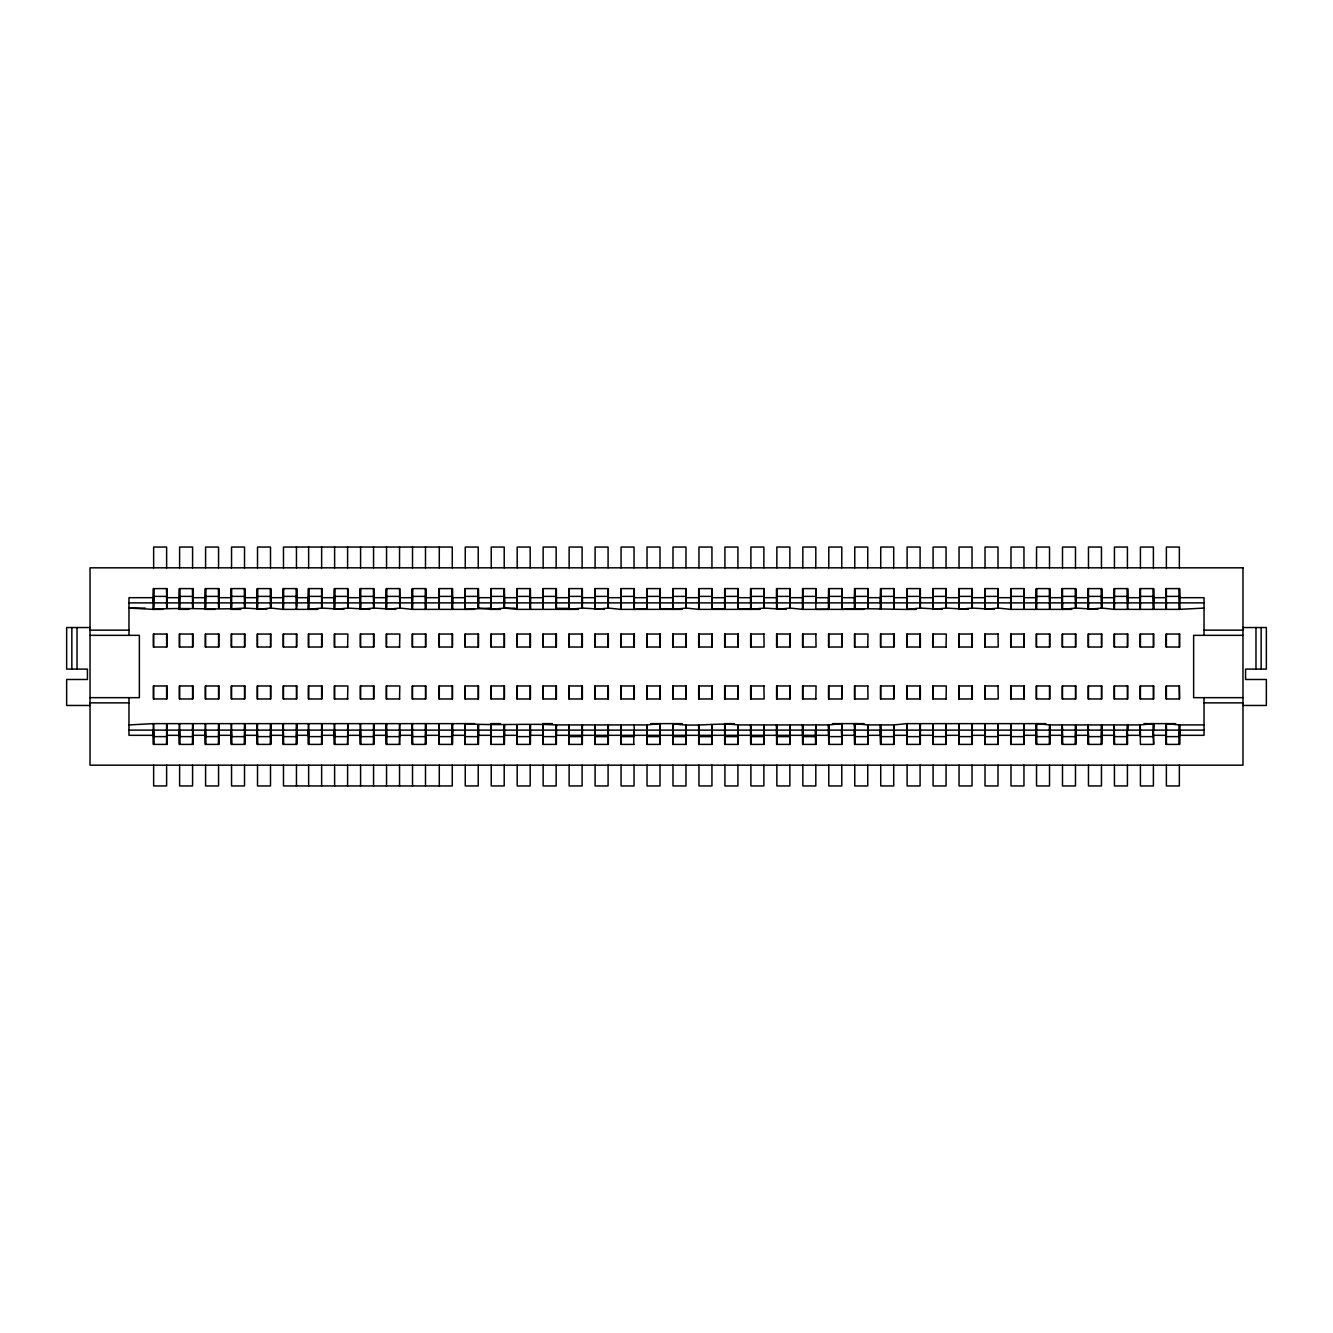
<?xml version="1.0" encoding="UTF-8"?>
<svg xmlns="http://www.w3.org/2000/svg" width="1333" height="1333" viewBox="0 0 1333 1333"><rect width="100%" height="100%" fill="white"/><g stroke="black" fill="none" stroke-linecap="round" stroke-linejoin="round"><path stroke-width="1.5" d="M815.813 730.117L816.079 724.919L815.813 744.397L802.566 744.397L802.566 724.919L802.833 744.397L802.566 730.117L802.799 736.616L815.813 736.616L815.546 730.117L815.546 744.397M1127.418 725.252L1127.418 744.397L1114.188 744.397L1114.188 724.919L1114.438 744.397L1114.188 730.117L1114.405 736.616L1127.418 736.616L1127.168 730.117L1127.168 744.397M439.024 602.883L439.29 588.603L439.29 609.364M620.795 602.883L621.061 588.603L621.061 609.364M802.566 602.883L802.833 588.603L802.833 609.364M145.247 608.081L128.968 608.081L153.378 609.364L153.645 602.883M166.625 730.117L166.892 723.636L166.892 744.397L153.378 744.397L153.378 723.636L474.531 723.636M188.886 609.364L179.355 609.364L179.605 602.883M192.585 730.117L192.852 723.636L192.852 744.397L179.355 744.397L179.355 723.636M214.846 609.364L205.315 609.364L205.582 602.883M218.562 730.117L218.812 723.636L218.812 744.397L205.315 744.397L205.315 723.636M231.292 602.883L231.292 588.603L244.789 588.603L244.789 608.081L266.783 609.364M240.823 609.364L231.292 609.364L231.542 602.883M244.522 730.117L244.789 723.636L244.789 744.397L231.292 744.397L231.292 723.636M317.921 609.364L283.213 609.364L270.749 608.081L257.252 609.364L257.519 602.883M270.499 730.117L270.749 723.636L270.749 744.397L257.252 744.397L257.252 723.636L257.519 744.397L257.252 730.117L257.519 736.616L270.499 736.616L270.749 730.117L270.499 744.397L270.499 723.636M283.479 602.883L283.213 609.364L283.213 588.603L296.726 588.603L296.459 609.364L296.459 588.603L296.726 602.883L296.459 596.384L283.479 596.384L283.213 602.883L283.479 588.603L283.479 609.364M296.459 730.117L296.726 723.636L296.726 744.397L283.213 744.397L283.213 723.636L283.479 744.397L283.213 730.117L283.479 736.616L296.459 736.616L296.726 730.117L296.459 744.397L296.459 723.636M343.881 609.364L321.886 608.081L308.39 609.364L308.639 602.883M321.636 730.117L321.886 723.636L321.886 744.397L308.39 744.397L308.39 723.636M369.858 609.364L347.863 608.081L334.35 609.364L334.616 602.883M347.596 730.117L347.863 723.636L347.596 744.397L347.863 730.117L347.596 736.616L334.616 736.616L334.35 730.117L334.616 744.397L334.616 723.636M360.327 602.883L360.327 588.603L373.823 588.603L373.823 608.081L395.818 609.364M373.557 602.883L373.823 608.081L360.327 609.364L360.577 602.883M373.557 730.117L373.823 723.636L373.823 744.397L360.327 744.397L360.327 723.636M474.531 609.364L412.264 609.364L399.8 608.081L386.287 609.364L386.553 602.883M399.533 730.117L399.8 723.636M412.514 602.883L412.264 609.364L412.264 588.603L425.76 588.603L425.494 609.364L425.494 588.603L425.76 602.883L425.494 596.384L412.514 596.384L412.264 602.883L412.514 588.603L412.514 609.364M425.494 730.117L425.76 723.636L425.76 744.397L412.264 744.397L412.264 723.636L412.514 744.397L412.264 730.117L412.514 736.616L425.494 736.616L425.76 730.117L425.494 744.397L425.494 723.636M452.27 730.117L452.52 723.636L452.52 744.397L439.024 744.397L439.024 723.636L439.29 744.397L439.024 730.117L439.29 736.616L452.27 736.616L452.52 730.117L452.27 744.397L452.27 723.636M491.011 608.115L464.984 609.364L465.25 602.883M500.492 609.364L490.961 609.364L491.227 602.883M517.187 602.883L516.921 609.364L578.389 609.364M543.148 602.883L542.898 609.364L542.898 588.603L556.394 588.603L556.394 609.364L556.144 602.883M568.858 602.883L568.858 588.603L582.371 588.603L582.371 608.081L604.366 609.364M582.104 602.883L582.371 608.081L568.858 609.364L569.124 602.883M594.835 602.883L594.835 588.603L608.331 588.603L608.331 608.081L620.795 609.364L682.263 609.364M608.081 602.883L608.331 608.081L594.835 609.364L595.085 602.883M647.022 602.883L646.772 609.364L646.772 588.603L660.268 588.603L660.268 609.364L660.002 602.883M660.002 730.117L660.268 723.636L646.772 724.919L556.394 724.919C526.002 723.336 495.343 725.769 464.984 723.636L464.984 744.397L478.497 744.397L478.497 724.919L478.23 730.117M760.177 609.364L698.692 609.364L686.228 608.081L672.732 609.364L672.998 602.883M698.959 602.883L698.692 609.364L698.692 588.603L712.205 588.603L712.205 609.364L711.939 596.384L698.959 596.384L698.692 602.883L698.959 588.603L698.959 609.364M724.919 602.883L724.669 609.364L724.669 588.603L738.165 588.603L738.165 609.364L737.915 602.883M750.629 602.883L750.629 588.603L764.142 588.603L764.142 608.081L786.137 609.364M763.876 602.883L764.142 608.081L750.629 609.364L750.896 602.883M776.606 602.883L776.606 588.603L790.102 588.603L790.102 608.081L802.566 609.364L864.034 609.364M789.852 602.883L790.102 608.081L776.606 609.364L776.856 602.883M828.793 602.883L828.543 609.364L828.543 588.603L842.039 588.603L842.039 609.364C866.867 607.848 891.46 609.731 916.388 609.364M841.773 730.117L842.039 723.636L828.543 724.919L738.165 724.919C716.471 722.319 694.493 727.401 672.732 723.636L672.732 744.397L686.228 744.397L686.228 724.919L685.978 730.117M854.77 602.883L854.503 609.364L854.503 588.603L868.016 588.603L868.016 608.081L867.75 602.883M880.73 602.883L880.48 609.364L880.48 588.603L893.976 588.603L893.976 609.364L893.71 596.384L880.73 596.384L880.48 602.883L880.73 588.603L880.73 609.364M942.348 609.364L920.353 608.081L906.857 609.364L907.106 602.883M920.087 730.117L920.353 723.636L920.353 744.397L906.857 744.397L906.857 723.636L1045.805 723.636M968.325 609.364L946.313 608.081L932.817 609.364L933.083 602.883M946.063 730.117L946.313 723.636M958.777 602.883L958.777 588.603L972.29 588.603L972.29 608.081L994.285 609.364M972.024 602.883L972.29 608.081L958.777 609.364L959.044 602.883M972.024 730.117L972.29 723.636L972.29 744.397L958.777 744.397L958.777 723.636M1071.782 609.364L1010.714 609.364L998.25 608.081L984.754 609.364L985.02 602.883M998 730.117L998.25 723.636M1010.981 602.883L1010.714 609.364L1010.714 588.603L1024.227 588.603L1023.961 609.364L1023.961 588.603L1024.227 602.883L1023.961 596.384L1010.981 596.384L1010.714 602.883L1010.981 588.603L1010.981 609.364M1023.961 730.117L1024.227 723.636L1024.227 744.397L1010.714 744.397L1010.714 723.636L1010.981 744.397L1010.714 730.117L1010.981 736.616L1023.961 736.616L1024.227 730.117L1023.961 744.397L1023.961 723.636M1036.541 602.883L1036.274 609.364L1036.274 588.603L1049.787 588.603L1049.787 609.364L1049.521 602.883M1062.251 602.883L1062.251 588.603L1075.748 588.603L1075.748 608.081L1097.742 609.364M1075.481 602.883L1075.748 608.081L1062.251 609.364L1062.501 602.883M1088.211 602.883L1088.211 588.603L1101.708 588.603L1101.708 608.081L1114.188 609.364L1179.622 609.364L1204.032 608.081M1101.458 602.883L1101.708 608.081L1088.211 609.364L1088.478 602.883M1114.438 602.883L1114.188 609.364L1114.188 588.603L1127.685 588.603L1127.685 609.364M1140.415 602.883L1140.148 609.364L1140.148 588.603L1153.645 588.603L1153.645 609.364L1153.395 602.883M1153.395 730.117L1153.645 723.636L1140.148 724.919L1049.787 724.919L1036.274 723.636L1036.274 744.397L1049.787 744.397L1049.787 724.919L1049.521 730.117M1166.108 602.883L1166.108 588.603L1179.622 588.603L1179.622 609.364L1179.355 602.883M1166.375 602.883L1166.108 609.364L1166.108 588.603M478.23 725.252L478.23 744.397L478.497 730.117L478.23 736.616L465.25 736.616L464.984 730.117L465.25 744.397L465.25 723.636M504.207 730.117L504.457 724.919L504.457 744.397L490.961 744.397L490.961 723.636L500.492 723.636M530.167 730.117L530.434 724.919L530.434 744.397L516.921 744.397L516.921 724.919L517.187 744.397L516.921 730.117L517.187 736.616L530.167 736.616L530.434 730.117L530.167 744.397L530.167 725.252M556.144 725.252L556.144 744.397L556.394 730.117L556.144 736.616L543.148 736.616L542.898 730.117L543.148 744.397L543.148 723.636M556.144 730.117L556.394 724.919L556.394 744.397L542.898 744.397L542.898 723.636L552.429 723.636M582.104 730.117L582.371 724.919L582.371 744.397L568.858 744.397L568.858 724.919L569.124 744.397L568.858 730.117L569.124 736.616L582.104 736.616L582.371 730.117L582.104 744.397L582.104 725.252M608.081 730.117L608.331 724.919L608.331 744.397L594.835 744.397L594.835 724.919L595.085 744.397L594.835 730.117L595.085 736.616L608.081 736.616L608.331 730.117L608.081 744.397L608.081 725.252M711.939 730.117L712.205 724.919L712.205 744.397L698.692 744.397L698.692 724.919L698.959 744.397L698.692 730.117L698.959 736.616L711.939 736.616L712.205 730.117L711.939 744.397L711.939 725.252M737.915 725.252L737.915 744.397L738.165 730.117L737.915 736.616L724.919 736.616L724.669 730.117L724.919 744.397L724.919 723.636M737.915 730.117L738.165 724.919L738.165 744.397L724.669 744.397L724.669 723.636L734.2 723.636M763.876 730.117L764.142 724.919L763.876 744.397L764.142 730.117L763.876 736.616L750.896 736.616L750.629 730.117L750.896 744.397L750.629 724.919L750.629 744.397L764.142 744.397M789.852 730.117L790.102 724.919L790.102 744.397L776.606 744.397L776.606 724.919L776.856 744.397L776.606 730.117L776.856 736.616L789.852 736.616L790.102 730.117L789.852 744.397L789.852 725.252M867.75 730.117L868.016 724.919L893.976 724.919L906.857 723.636M893.71 730.117L893.976 724.919L893.976 744.397L880.48 744.397L880.48 724.919L880.73 744.397L880.48 730.117L880.73 736.616L893.71 736.616L893.976 730.117L893.71 744.397L893.71 725.252M1049.521 725.252L1049.521 744.397L1049.787 730.117L1049.521 736.616L1036.541 736.616L1036.274 730.117L1036.541 744.397L1036.541 723.636M1075.481 730.117L1075.748 724.919L1075.748 744.397L1062.251 744.397L1062.251 724.919L1062.501 744.397L1062.251 730.117L1062.501 736.616L1075.481 736.616L1075.748 730.117L1075.481 744.397L1075.481 725.252M1101.458 730.117L1101.708 724.919L1101.708 744.397L1088.211 744.397L1088.211 724.919L1088.478 744.397L1088.211 730.117L1088.478 736.616L1101.458 736.616L1101.708 730.117L1101.458 744.397L1101.458 725.252M1127.418 730.117L1127.685 724.919L1127.685 730.117M1166.108 730.117L1166.375 744.397L1166.375 723.636M1179.355 730.117L1179.622 724.919L1204.032 724.919M153.645 723.636L153.645 744.397L153.378 730.117L153.645 736.616L166.625 736.616L166.892 730.117L166.625 744.397L166.625 723.636M179.605 723.636L179.605 744.397L179.355 730.117L179.605 736.616L192.585 736.616L192.852 730.117L192.585 744.397L192.585 723.636M205.582 723.636L205.582 744.397L205.315 730.117L205.582 736.616L218.562 736.616L218.812 730.117L218.562 744.397L218.562 723.636M231.542 723.636L231.542 744.397L231.292 730.117L231.542 736.616L244.522 736.616L244.789 730.117L244.522 744.397L244.522 723.636M257.386 725.885L257.519 723.636M283.346 725.885L283.479 723.636M308.639 723.636L308.639 744.397L308.39 730.117L308.639 736.616L321.636 736.616L321.886 730.117L321.636 744.397L321.636 723.636M360.577 723.636L360.577 744.397L360.327 730.117L360.577 736.616L373.557 736.616L373.823 730.117L373.557 744.397L373.557 723.636M386.287 730.117L386.553 744.397L386.553 723.636M412.38 725.885L412.514 723.636M439.157 725.885L439.29 723.636M504.207 725.252L504.207 744.397L504.457 730.117L504.207 736.616L491.227 736.616L490.961 730.117L491.227 744.397L491.227 723.636M685.978 725.252L685.978 744.397L686.228 730.117L685.978 736.616L672.998 736.616L672.732 730.117L672.998 744.397L672.998 723.636M868.016 744.397L854.503 744.397L854.503 723.636L868.016 724.919L867.75 744.397L868.016 730.117L867.75 736.616L854.77 736.616L854.503 730.117L854.77 744.397L854.77 723.636M907.106 723.636L907.106 744.397L906.857 730.117L907.106 736.616L920.087 736.616L920.353 730.117L920.087 744.397L920.087 723.636M933.083 723.636L933.083 744.397L932.817 730.117L933.083 736.616L946.063 736.616L946.313 730.117L946.063 744.397L946.063 723.636M959.044 723.636L959.044 744.397L958.777 730.117L959.044 736.616L972.024 736.616L972.29 730.117L972.024 744.397L972.024 723.636M998 723.636L998 744.397L998.25 730.117L998 736.616L985.02 736.616L984.754 730.117L985.02 744.397L985.02 723.636M1010.847 725.885L1010.981 723.636M166.625 602.883L166.892 608.081L166.892 588.603L153.378 588.603L153.378 609.364C183.854 607.248 214.313 610.197 244.789 608.081L244.522 602.883M478.23 602.883L478.497 608.081L490.961 609.364L504.457 608.081L516.921 609.364L516.921 588.603L530.434 588.603L530.434 609.364L530.167 596.384L517.187 596.384L516.921 602.883L517.187 588.603L517.187 609.364M128.968 724.919L153.378 723.636M946.313 588.603L932.817 588.603L932.817 609.364M231.542 596.384L244.522 596.384L244.789 602.883L244.522 588.603L244.522 607.748M360.577 596.384L373.557 596.384L373.823 602.883L373.557 588.603L373.557 607.748M569.124 596.384L582.104 596.384L582.371 602.883L582.104 588.603L582.104 607.748M595.085 596.384L608.081 596.384L608.331 602.883L608.081 588.603L608.081 607.748M750.896 596.384L763.876 596.384L764.142 602.883L763.876 588.603M776.856 596.384L789.852 596.384L790.102 602.883L789.852 588.603L789.852 607.748M959.044 596.384L972.024 596.384L972.29 602.883L972.024 588.603L972.024 607.748M1062.501 596.384L1075.481 596.384L1075.748 602.883L1075.481 588.603L1075.481 607.748M1088.478 596.384L1101.458 596.384L1101.708 602.883L1101.458 588.603L1101.458 607.748M1166.375 596.384L1179.355 596.384L1179.622 597.684L1204.032 597.684L1204.032 635.341M153.378 597.684L128.968 597.684L128.968 635.341M166.892 597.684L179.355 597.684M192.852 597.684L205.315 597.684M218.812 597.684L231.292 597.684M244.789 597.684L257.252 597.684M270.749 597.684L283.213 597.684M296.726 597.684L308.39 597.684M321.886 597.684L334.35 597.684M347.863 597.684L360.327 597.684M373.823 597.684L386.287 597.684M399.8 597.684L412.264 597.684M425.76 597.684L439.024 597.684M452.52 597.684L464.984 597.684M478.497 597.684L490.961 597.684M504.457 597.684L516.921 597.684M530.434 597.684L542.898 597.684M556.394 597.684L568.858 597.684M582.371 597.684L594.835 597.684M608.331 597.684L620.795 597.684M634.308 597.684L646.772 597.684M660.268 597.684L672.732 597.684M686.228 597.684L698.692 597.684M712.205 597.684L724.669 597.684M738.165 597.684L750.629 597.684M764.142 597.684L776.606 597.684M790.102 597.684L802.566 597.684M816.079 597.684L828.543 597.684M842.039 597.684L854.503 597.684M868.016 597.684L880.48 597.684M893.976 597.684L906.857 597.684M920.353 597.684L932.817 597.684M946.313 597.684L958.777 597.684M972.29 597.684L984.754 597.684M998.25 597.684L1010.714 597.684M1024.227 597.684L1036.274 597.684M1049.787 597.684L1062.251 597.684M1075.748 597.684L1088.211 597.684M1101.708 597.684L1114.188 597.684M1127.685 597.684L1140.148 597.684M1153.645 597.684L1166.108 597.684M128.968 602.883L1204.032 602.883M153.378 609.364L162.909 609.364M90.027 627.543L66.65 627.543L66.65 669.099L87.428 669.099L87.428 679.48L66.65 679.48L66.65 705.457L90.027 705.457M1242.973 627.543L1266.35 627.543L1266.35 669.099L1245.572 669.099L1245.572 679.48L1266.35 679.48L1266.35 705.457L1242.973 705.457M90.027 630.142L128.968 630.142M1204.032 630.142L1242.973 630.142M764.142 634.041L750.629 634.041L750.629 647.022L764.142 647.022L763.876 634.041M816.079 634.041L802.566 634.041L802.566 647.022L816.079 647.022L815.813 634.041M998.25 634.041L984.754 634.041L984.754 647.022L998.25 647.022L998 634.041M90.027 635.341L139.365 635.341L139.365 697.659L90.027 697.659M1242.973 635.341L1193.635 635.341L1193.635 697.659L1242.973 697.659M347.863 647.022L334.35 647.022L334.35 634.041L347.863 634.041L347.596 647.022M399.8 647.022L386.287 647.022L386.287 634.041L399.8 634.041L399.533 647.022M868.016 647.022L854.503 647.022L854.503 634.041L868.016 634.041L867.75 647.022M946.313 647.022L932.817 647.022L932.817 634.041L946.313 634.041L946.063 647.022M764.142 685.978L750.629 685.978L750.629 698.959L764.142 698.959L763.876 685.978M868.016 685.978L854.503 685.978L854.503 698.959L868.016 698.959L867.75 685.978M998.25 685.978L984.754 685.978L984.754 698.959L998.25 698.959L998 685.978M1179.355 685.978L1166.108 685.978L1166.108 698.959L1179.622 698.959L1179.355 685.978L1179.355 698.959M347.863 698.959L334.35 698.959L334.35 685.978L347.863 685.978L347.596 698.959M399.8 698.959L386.287 698.959L386.287 685.978L399.8 685.978L399.533 698.959M816.079 698.959L802.566 698.959L802.566 685.978L816.079 685.978L815.813 698.959M946.313 698.959L932.817 698.959L932.817 685.978L946.313 685.978L946.063 698.959M90.027 702.858L128.968 702.858M1204.032 702.858L1242.973 702.858M650.737 723.636L682.263 723.636M832.508 723.636L864.034 723.636M1144.114 723.636L1175.656 723.636M128.968 730.117L1204.032 730.117M153.378 735.316L128.968 735.316L128.968 697.659M166.892 735.316L179.355 735.316M192.852 735.316L205.315 735.316M218.812 735.316L231.292 735.316M244.789 735.316L257.252 735.316M270.749 735.316L283.213 735.316M296.726 735.316L308.39 735.316M321.886 735.316L334.35 735.316M347.863 735.316L360.327 735.316M373.823 735.316L386.287 735.316M399.8 735.316L412.264 735.316M425.76 735.316L439.024 735.316M452.52 735.316L464.984 735.316M478.497 735.316L490.961 735.316M504.457 735.316L516.921 735.316M530.434 735.316L542.898 735.316M556.394 735.316L828.793 735.316L828.543 724.919L828.793 744.397L842.039 744.397L841.773 723.636M842.039 735.316L854.503 735.316M868.016 735.316L880.48 735.316M893.976 735.316L906.857 735.316M920.353 735.316L932.817 735.316M946.313 735.316L958.777 735.316M972.29 735.316L984.754 735.316M998.25 735.316L1010.714 735.316M1024.227 735.316L1036.274 735.316M1049.787 735.316L1062.251 735.316M1075.748 735.316L1088.211 735.316M1101.708 735.316L1114.188 735.316M1127.168 735.316L1140.415 735.316L1140.148 724.919L1140.415 744.397L1153.645 744.397L1153.395 723.636M1153.645 735.316L1166.108 735.316M1179.622 735.316L1204.032 735.316L1204.032 697.659M634.041 736.616L621.011 736.616L620.795 724.919L620.795 744.397L634.041 744.397M1140.415 736.616L1153.395 736.616L1153.128 730.117L1153.645 744.397M1166.375 736.616L1179.355 736.616L1179.622 730.117L1179.355 744.397L1179.355 725.252M347.863 744.397L334.35 744.397L334.35 723.636M399.8 744.397L386.287 744.397L386.287 723.636L386.42 725.885M647.022 744.397L646.772 724.919L647.022 744.397L660.268 744.397L660.002 723.636M946.313 744.397L932.817 744.397L932.817 723.636M998.25 744.397L984.754 744.397L984.754 723.636L984.887 725.885M503.557 608.165L515.038 608.198M556.361 608.348L568.908 608.381M646.788 608.648L634.308 609.364L634.308 588.603L620.795 588.603L620.795 609.364L621.061 596.384L634.041 596.384L634.308 602.883L634.041 588.603L634.041 609.364M660.235 608.698L672.765 608.748M712.189 608.881L724.685 608.931M738.149 608.964L750.646 609.014M828.543 609.281L816.079 609.364M1166.258 725.885L1166.108 723.636L1179.622 724.919L1179.622 744.397L1166.108 744.397L1166.108 723.636L1166.375 730.117M1036.424 725.885L1036.274 723.636L1036.541 730.117M724.819 725.885L724.669 723.636L724.919 730.117M543.031 725.885L542.898 723.636L543.148 730.117M465.134 725.885L464.984 723.636L465.25 730.117M854.636 725.885L854.503 723.636L854.77 730.117M672.865 725.885L672.732 723.636L672.998 730.117M491.094 725.885L490.961 723.636L491.227 730.117M1140.148 724.919L1140.415 730.117M1114.188 724.919L1114.438 730.117M1088.211 724.919L1088.478 730.117M1062.251 724.919L1062.501 730.117M1023.961 602.883L1024.227 608.081M998 602.883L998.25 608.081L998.25 588.603L984.754 588.603L984.754 609.364M946.063 602.883L946.313 608.081L946.063 588.603L946.313 602.883L946.063 596.384L933.083 596.384L932.817 602.883L933.083 588.603L933.083 609.364M920.087 602.883L920.353 608.081L920.353 588.603L906.857 588.603L906.857 609.364M880.48 724.919L880.73 730.117M828.543 724.919L828.793 730.117M802.566 724.919L802.833 730.117M776.606 724.919L776.856 730.117M750.629 724.919L750.896 730.117M698.692 724.919L698.959 730.117M685.978 602.883L686.228 608.081L686.228 588.603L672.732 588.603L672.732 609.364M646.772 724.919L647.022 730.117M647.022 735.316L646.772 730.117L647.022 736.616L660.002 736.616L659.752 730.117L660.268 744.397M620.795 724.919L621.061 744.397L620.795 730.117M594.835 724.919L595.085 730.117M568.858 724.919L569.124 730.117M516.921 724.919L517.187 730.117M504.207 602.883L504.457 608.081L504.457 588.603L490.961 588.603L490.961 609.364M425.494 602.883L425.76 608.081M399.533 602.883L399.8 608.081L399.8 588.603L386.287 588.603L386.287 609.364M347.596 602.883L347.863 608.081L347.863 588.603L334.35 588.603L334.35 609.364M321.636 602.883L321.886 608.081L321.886 588.603L308.39 588.603L308.39 609.364M296.459 602.883L296.642 606.348M270.499 602.883L270.749 608.081L270.749 588.603L257.252 588.603L257.252 609.364M218.562 602.883L218.812 608.081L218.812 588.603L205.315 588.603L205.315 609.364M192.585 602.883L192.852 608.081L192.852 588.603L179.355 588.603L179.355 609.364M1179.355 596.384L1179.622 602.883M1140.348 734.983L1140.148 730.117L1140.215 734.2M1010.714 723.636L1010.981 730.117M984.754 723.636L985.02 730.117M841.773 602.883L842.039 609.364M452.27 602.883L452.52 609.364L452.52 588.603L439.024 588.603L439.024 609.364L439.29 596.384L452.27 596.384L452.52 602.883L452.27 588.603L452.27 609.364M439.024 723.636L439.29 730.117M412.264 723.636L412.514 730.117M386.287 723.636L386.553 736.616L399.533 736.616L399.8 730.117L399.533 744.397L399.533 723.636M283.213 723.636L283.479 730.117M257.252 723.636L257.519 730.117M842.039 744.397L841.523 730.117L841.773 736.616L828.793 736.616L828.543 730.117L828.793 744.397M1179.622 597.684L1179.355 588.603L1179.355 609.364M1127.168 730.117L1127.418 744.397M998 588.603L998.25 602.883L998 596.384L985.02 596.384L984.754 602.883L985.02 588.603L985.02 609.364M893.976 602.883L893.71 588.603L893.71 609.364M867.75 588.603L868.016 602.883L867.75 596.384L854.77 596.384L854.503 602.883L854.77 588.603L854.77 609.364M815.813 588.603L816.079 602.883L815.813 596.384L802.833 596.384L802.566 609.364L802.566 588.603L816.079 588.603L815.813 609.364M815.546 730.117L815.813 744.397M712.205 602.883L711.939 588.603L711.939 609.364M633.858 734.2L633.775 730.117L633.775 744.397M530.434 602.883L530.167 588.603L530.167 609.364M399.533 588.603L399.8 602.883L399.533 596.384L386.553 596.384L386.287 602.883L386.553 588.603L386.553 609.364M347.596 588.603L347.863 602.883L347.596 596.384L334.616 596.384L334.35 602.883L334.616 588.603L334.616 609.364M1261.151 627.543L1261.151 669.099M1255.969 627.543L1255.969 669.099M1179.355 567.825L1179.355 547.047L1166.375 547.047L1166.375 567.825M1179.355 634.041L1179.355 647.022M1179.355 765.175L1179.355 785.953L1166.375 785.953L1166.375 765.175M1166.375 588.603L1166.375 609.364M1166.375 634.041L1166.375 647.022M1166.375 685.978L1166.375 698.959M1153.645 723.636L1153.645 730.117M1153.395 567.825L1153.395 547.047L1140.415 547.047L1140.415 567.825M1153.395 609.364L1153.395 588.603L1153.645 602.883L1153.395 596.384L1140.415 596.384L1140.148 602.883L1140.415 588.603L1140.415 609.364M1153.395 634.041L1153.395 647.022M1153.395 685.978L1153.395 698.959M1153.395 765.175L1153.395 785.953L1140.415 785.953L1140.415 765.175M1140.415 634.041L1140.415 647.022M1140.415 685.978L1140.415 698.959M1127.418 567.825L1127.418 547.047L1114.438 547.047L1114.438 567.825M1127.418 609.364L1127.418 588.603L1127.685 602.883L1127.418 596.384L1114.438 596.384L1114.188 602.883L1114.438 588.603L1114.438 609.364M1127.418 634.041L1127.418 647.022M1127.418 685.978L1127.418 698.959M1127.418 765.175L1127.418 785.953L1114.438 785.953L1114.438 765.175M1114.438 634.041L1114.438 647.022M1114.438 685.978L1114.438 698.959M1101.458 567.825L1101.458 547.047L1088.478 547.047L1088.478 567.825M1101.458 634.041L1101.458 647.022M1101.458 685.978L1101.458 698.959M1101.458 765.175L1101.458 785.953L1088.478 785.953L1088.478 765.175M1088.478 588.603L1088.478 609.364M1088.478 634.041L1088.478 647.022M1088.478 685.978L1088.478 698.959M1088.211 588.603L1088.211 609.364M1075.481 567.825L1075.481 547.047L1062.501 547.047L1062.501 567.825M1075.481 634.041L1075.481 647.022M1075.481 685.978L1075.481 698.959M1075.481 765.175L1075.481 785.953L1062.501 785.953L1062.501 765.175M1062.501 588.603L1062.501 609.364M1062.501 634.041L1062.501 647.022M1062.501 685.978L1062.501 698.959M1062.251 588.603L1062.251 609.364M1049.521 567.825L1049.521 547.047L1036.541 547.047L1036.541 567.825M1049.521 609.364L1049.521 588.603L1049.787 602.883L1049.521 596.384L1036.541 596.384L1036.274 602.883L1036.541 588.603L1036.541 609.364M1049.521 634.041L1049.521 647.022M1049.521 685.978L1049.521 698.959M1049.521 765.175L1049.521 785.953L1036.541 785.953L1036.541 765.175M1036.541 634.041L1036.541 647.022M1036.541 685.978L1036.541 698.959M1023.961 567.825L1023.961 547.047L1010.981 547.047L1010.981 567.825M1023.961 634.041L1023.961 647.022M1023.961 685.978L1023.961 698.959M1023.961 765.175L1023.961 785.953L1010.981 785.953L1010.981 765.175M1010.981 634.041L1010.981 647.022M1010.981 685.978L1010.981 698.959M998 567.825L998 547.047L985.02 547.047L985.02 567.825M998 765.175L998 785.953L985.02 785.953L985.02 765.175M985.02 634.041L985.02 647.022M985.02 685.978L985.02 698.959M972.024 567.825L972.024 547.047L959.044 547.047L959.044 567.825M972.024 634.041L972.024 647.022M972.024 685.978L972.024 698.959M972.024 765.175L972.024 785.953L959.044 785.953L959.044 765.175M959.044 588.603L959.044 609.364M959.044 634.041L959.044 647.022M959.044 685.978L959.044 698.959M958.777 588.603L958.777 609.364M946.063 567.825L946.063 547.047L933.083 547.047L933.083 567.825M946.063 765.175L946.063 785.953L933.083 785.953L933.083 765.175M933.083 634.041L933.083 647.022M933.083 685.978L933.083 698.959M920.087 567.825L920.087 547.047L907.106 547.047L907.106 567.825M920.087 607.748L920.087 588.603L920.353 602.883L920.087 596.384L907.106 596.384L906.857 602.883L907.106 588.603L907.106 609.364M920.087 634.041L920.087 647.022M920.087 685.978L920.087 698.959M920.087 765.175L920.087 785.953L907.106 785.953L907.106 765.175M907.106 634.041L907.106 647.022M907.106 685.978L907.106 698.959M893.71 567.825L893.71 547.047L880.73 547.047L880.73 567.825M893.71 634.041L893.71 647.022M893.71 685.978L893.71 698.959M893.71 765.175L893.71 785.953L880.73 785.953L880.73 765.175M880.73 634.041L880.73 647.022M880.73 685.978L880.73 698.959M867.75 567.825L867.75 547.047L854.77 547.047L854.77 567.825M867.75 765.175L867.75 785.953L854.77 785.953L854.77 765.175M854.77 634.041L854.77 647.022M854.77 685.978L854.77 698.959M842.039 723.636L842.039 730.117M841.773 567.825L841.773 547.047L828.793 547.047L828.793 567.825M841.773 609.364L841.773 588.603L842.039 602.883L841.773 596.384L828.793 596.384L828.543 602.883L828.793 588.603L828.793 609.364M841.773 634.041L841.773 647.022M841.773 685.978L841.773 698.959M841.773 765.175L841.773 785.953L828.793 785.953L828.793 765.175M828.793 634.041L828.793 647.022M828.793 685.978L828.793 698.959M815.813 567.825L815.813 547.047L802.833 547.047L802.833 567.825M815.813 765.175L815.813 785.953L802.833 785.953L802.833 765.175M802.833 634.041L802.833 647.022M802.833 685.978L802.833 698.959M789.852 567.825L789.852 547.047L776.856 547.047L776.856 567.825M789.852 634.041L789.852 647.022M789.852 685.978L789.852 698.959M789.852 765.175L789.852 785.953L776.856 785.953L776.856 765.175M776.856 588.603L776.856 609.364M776.856 634.041L776.856 647.022M776.856 685.978L776.856 698.959M776.606 588.603L776.606 609.364M763.876 567.825L763.876 547.047L750.896 547.047L750.896 567.825M763.876 765.175L763.876 785.953L750.896 785.953L750.896 765.175M750.896 588.603L750.896 609.364M750.896 634.041L750.896 647.022M750.896 685.978L750.896 698.959M750.629 588.603L750.629 609.364M737.915 567.825L737.915 547.047L724.919 547.047L724.919 567.825M737.915 609.364L737.915 588.603L738.165 602.883L737.915 596.384L724.919 596.384L724.669 602.883L724.919 588.603L724.919 609.364M737.915 634.041L737.915 647.022M737.915 685.978L737.915 698.959M737.915 765.175L737.915 785.953L724.919 785.953L724.919 765.175M724.919 634.041L724.919 647.022M724.919 685.978L724.919 698.959M711.939 567.825L711.939 547.047L698.959 547.047L698.959 567.825M711.939 634.041L711.939 647.022M711.939 685.978L711.939 698.959M711.939 765.175L711.939 785.953L698.959 785.953L698.959 765.175M698.959 634.041L698.959 647.022M698.959 685.978L698.959 698.959M685.978 567.825L685.978 547.047L672.998 547.047L672.998 567.825M685.978 607.748L685.978 588.603L686.228 602.883L685.978 596.384L672.998 596.384L672.732 602.883L672.998 588.603L672.998 609.364M685.978 634.041L685.978 647.022M685.978 685.978L685.978 698.959M685.978 765.175L685.978 785.953L672.998 785.953L672.998 765.175M672.998 634.041L672.998 647.022M672.998 685.978L672.998 698.959M660.268 723.636L660.268 730.117M660.002 567.825L660.002 547.047L647.022 547.047L647.022 567.825M660.002 609.364L660.002 588.603L660.268 602.883L660.002 596.384L647.022 596.384L646.772 602.883L647.022 588.603L647.022 609.364M660.002 634.041L660.002 647.022M660.002 685.978L660.002 698.959M660.002 765.175L660.002 785.953L647.022 785.953L647.022 765.175M647.022 634.041L647.022 647.022M647.022 685.978L647.022 698.959M634.308 730.117L634.041 725.252M634.041 567.825L634.041 547.047L621.061 547.047L621.061 567.825M634.041 634.041L634.041 647.022M634.041 685.978L634.041 698.959M634.041 765.175L634.041 785.953L621.061 785.953L621.061 765.175M621.061 634.041L621.061 647.022M621.061 685.978L621.061 698.959M608.081 567.825L608.081 547.047L595.085 547.047L595.085 567.825M608.081 634.041L608.081 647.022M608.081 685.978L608.081 698.959M608.081 765.175L608.081 785.953L595.085 785.953L595.085 765.175M595.085 588.603L595.085 609.364M595.085 634.041L595.085 647.022M595.085 685.978L595.085 698.959M594.835 588.603L594.835 609.364M582.104 567.825L582.104 547.047L569.124 547.047L569.124 567.825M582.104 634.041L582.104 647.022M582.104 685.978L582.104 698.959M582.104 765.175L582.104 785.953L569.124 785.953L569.124 765.175M569.124 588.603L569.124 609.364M569.124 634.041L569.124 647.022M569.124 685.978L569.124 698.959M568.858 588.603L568.858 609.364M556.144 567.825L556.144 547.047L543.148 547.047L543.148 567.825M556.144 609.364L556.144 588.603L556.394 602.883L556.144 596.384L543.148 596.384L542.898 602.883L543.148 588.603L543.148 609.364M556.144 634.041L556.144 647.022M556.144 685.978L556.144 698.959M556.144 765.175L556.144 785.953L543.148 785.953L543.148 765.175M543.148 634.041L543.148 647.022M543.148 685.978L543.148 698.959M530.167 567.825L530.167 547.047L517.187 547.047L517.187 567.825M530.167 634.041L530.167 647.022M530.167 685.978L530.167 698.959M530.167 765.175L530.167 785.953L517.187 785.953L517.187 765.175M517.187 634.041L517.187 647.022M517.187 685.978L517.187 698.959M504.207 567.825L504.207 547.047L491.227 547.047L491.227 567.825M504.207 607.748L504.207 588.603L504.457 602.883L504.207 596.384L491.227 596.384L490.961 602.883L491.227 588.603L491.227 609.364M504.207 634.041L504.207 647.022M504.207 685.978L504.207 698.959M504.207 765.175L504.207 785.953L491.227 785.953L491.227 765.175M491.227 634.041L491.227 647.022M491.227 685.978L491.227 698.959M478.497 608.081L478.497 588.603L464.984 588.603L464.984 609.364M478.23 567.825L478.23 547.047L465.25 547.047L465.25 567.825M478.23 607.748L478.23 588.603L478.497 602.883L478.23 596.384L465.25 596.384L464.984 602.883L465.25 588.603L465.25 609.364M478.23 634.041L478.23 647.022M478.23 685.978L478.23 698.959M478.23 765.175L478.23 785.953L465.25 785.953L465.25 765.175M465.25 634.041L465.25 647.022M465.25 685.978L465.25 698.959M452.27 567.825L452.27 547.047L283.479 547.047L283.479 567.825M452.27 634.041L452.27 647.022M452.27 685.978L452.27 698.959M452.27 765.175L452.27 785.953L283.479 785.953L283.479 765.175M439.29 547.047L439.29 567.825M439.29 634.041L439.29 647.022M439.29 685.978L439.29 698.959M439.29 765.175L439.29 785.953M425.494 547.047L425.494 567.825M425.494 634.041L425.494 647.022M425.494 685.978L425.494 698.959M425.494 765.175L425.494 785.953M412.514 547.047L412.514 567.825M412.514 634.041L412.514 647.022M412.514 685.978L412.514 698.959M412.514 765.175L412.514 785.953M399.533 547.047L399.533 567.825M399.533 765.175L399.533 785.953M386.553 547.047L386.553 567.825M386.553 634.041L386.553 647.022M386.553 685.978L386.553 698.959M386.553 765.175L386.553 785.953M373.557 547.047L373.557 567.825M373.557 634.041L373.557 647.022M373.557 685.978L373.557 698.959M373.557 765.175L373.557 785.953M360.577 547.047L360.577 567.825M360.577 588.603L360.577 609.364M360.577 634.041L360.577 647.022M360.577 685.978L360.577 698.959M360.577 765.175L360.577 785.953M360.327 588.603L360.327 609.364M347.596 547.047L347.596 567.825M347.596 765.175L347.596 785.953M334.616 547.047L334.616 567.825M334.616 634.041L334.616 647.022M334.616 685.978L334.616 698.959M334.616 765.175L334.616 785.953M321.636 547.047L321.636 567.825M321.636 607.748L321.636 588.603L321.886 602.883L321.636 596.384L308.639 596.384L308.39 602.883L308.639 588.603L308.639 609.364M321.636 634.041L321.636 647.022M321.636 685.978L321.636 698.959M321.636 765.175L321.636 785.953M308.639 547.047L308.639 567.825M308.639 634.041L308.639 647.022M308.639 685.978L308.639 698.959M308.639 765.175L308.639 785.953M296.459 547.047L296.459 567.825M296.459 634.041L296.459 647.022M296.459 685.978L296.459 698.959M296.459 765.175L296.459 785.953M283.479 634.041L283.479 647.022M283.479 685.978L283.479 698.959M270.499 567.825L270.499 547.047L257.519 547.047L257.519 567.825M270.499 607.748L270.499 588.603L270.749 602.883L270.499 596.384L257.519 596.384L257.252 602.883L257.519 588.603L257.519 609.364M270.499 634.041L270.499 647.022M270.499 685.978L270.499 698.959M270.499 765.175L270.499 785.953L257.519 785.953L257.519 765.175M257.519 634.041L257.519 647.022M257.519 685.978L257.519 698.959M244.522 567.825L244.522 547.047L231.542 547.047L231.542 567.825M244.522 634.041L244.522 647.022M244.522 685.978L244.522 698.959M244.522 765.175L244.522 785.953L231.542 785.953L231.542 765.175M231.542 588.603L231.542 609.364M231.542 634.041L231.542 647.022M231.542 685.978L231.542 698.959M231.292 588.603L231.292 609.364M218.562 567.825L218.562 547.047L205.582 547.047L205.582 567.825M218.562 607.748L218.562 588.603L218.812 602.883L218.562 596.384L205.582 596.384L205.315 602.883L205.582 588.603L205.582 609.364M218.562 634.041L218.562 647.022M218.562 685.978L218.562 698.959M218.562 765.175L218.562 785.953L205.582 785.953L205.582 765.175M205.582 634.041L205.582 647.022M205.582 685.978L205.582 698.959M192.585 567.825L192.585 547.047L179.605 547.047L179.605 567.825M192.585 607.748L192.585 588.603L192.852 602.883L192.585 596.384L179.605 596.384L179.355 602.883L179.605 588.603L179.605 609.364M192.585 634.041L192.585 647.022M192.585 685.978L192.585 698.959M192.585 765.175L192.585 785.953L179.605 785.953L179.605 765.175M179.605 634.041L179.605 647.022M179.605 685.978L179.605 698.959M166.625 567.825L166.625 547.047L153.645 547.047L153.645 567.825M166.625 607.748L166.625 588.603L166.892 602.883L166.625 596.384L153.645 596.384L153.378 602.883L153.645 588.603L153.645 609.364M166.625 634.041L166.625 647.022M166.625 685.978L166.625 698.959M166.625 765.175L166.625 785.953L153.645 785.953L153.645 765.175M153.645 634.041L153.645 647.022M153.645 685.978L153.645 698.959M77.031 627.543L77.031 669.099M71.849 627.543L71.849 669.099M1242.973 567.825L90.027 567.825L90.027 765.175L1242.973 765.175L1242.973 567.825M166.892 634.041L153.378 634.041L153.378 647.022L166.892 647.022L166.892 634.041M192.852 634.041L179.355 634.041L179.355 647.022L192.852 647.022L192.852 634.041M218.812 634.041L205.315 634.041L205.315 647.022L218.812 647.022L218.812 634.041M244.789 634.041L231.292 634.041L231.292 647.022L244.789 647.022L244.789 634.041M270.749 634.041L257.252 634.041L257.252 647.022L270.749 647.022L270.749 634.041M296.726 634.041L283.213 634.041L283.213 647.022L296.726 647.022L296.726 634.041M321.886 634.041L308.39 634.041L308.39 647.022L321.886 647.022L321.886 634.041M373.823 634.041L360.327 634.041L360.327 647.022L373.823 647.022L373.823 634.041M425.76 634.041L412.264 634.041L412.264 647.022L425.76 647.022L425.76 634.041M452.52 634.041L439.024 634.041L439.024 647.022L452.52 647.022L452.52 634.041M478.497 634.041L464.984 634.041L464.984 647.022L478.497 647.022L478.497 634.041M504.457 634.041L490.961 634.041L490.961 647.022L504.457 647.022L504.457 634.041M530.434 634.041L516.921 634.041L516.921 647.022L530.434 647.022L530.434 634.041M556.394 634.041L542.898 634.041L542.898 647.022L556.394 647.022L556.394 634.041M582.371 634.041L568.858 634.041L568.858 647.022L582.371 647.022L582.371 634.041M608.331 634.041L594.835 634.041L594.835 647.022L608.331 647.022L608.331 634.041M634.308 634.041L620.795 634.041L620.795 647.022L634.308 647.022L634.308 634.041M660.268 634.041L646.772 634.041L646.772 647.022L660.268 647.022L660.268 634.041M686.228 634.041L672.732 634.041L672.732 647.022L686.228 647.022L686.228 634.041M712.205 634.041L698.692 634.041L698.692 647.022L712.205 647.022L712.205 634.041M738.165 634.041L724.669 634.041L724.669 647.022L738.165 647.022L738.165 634.041M790.102 634.041L776.606 634.041L776.606 647.022L790.102 647.022L790.102 634.041M842.039 634.041L828.543 634.041L828.543 647.022L842.039 647.022L842.039 634.041M893.976 634.041L880.48 634.041L880.48 647.022L893.976 647.022L893.976 634.041M920.353 634.041L906.857 634.041L906.857 647.022L920.353 647.022L920.353 634.041M972.29 634.041L958.777 634.041L958.777 647.022L972.29 647.022L972.29 634.041M1024.227 634.041L1010.714 634.041L1010.714 647.022L1024.227 647.022L1024.227 634.041M1049.787 634.041L1036.274 634.041L1036.274 647.022L1049.787 647.022L1049.787 634.041M1075.748 634.041L1062.251 634.041L1062.251 647.022L1075.748 647.022L1075.748 634.041M1101.708 634.041L1088.211 634.041L1088.211 647.022L1101.708 647.022L1101.708 634.041M1127.685 634.041L1114.188 634.041L1114.188 647.022L1127.685 647.022L1127.685 634.041M1153.645 634.041L1140.148 634.041L1140.148 647.022L1153.645 647.022L1153.645 634.041M1179.622 634.041L1166.108 634.041L1166.108 647.022L1179.622 647.022L1179.622 634.041M166.892 685.978L153.378 685.978L153.378 698.959L166.892 698.959L166.892 685.978M192.852 685.978L179.355 685.978L179.355 698.959L192.852 698.959L192.852 685.978M218.812 685.978L205.315 685.978L205.315 698.959L218.812 698.959L218.812 685.978M244.789 685.978L231.292 685.978L231.292 698.959L244.789 698.959L244.789 685.978M270.749 685.978L257.252 685.978L257.252 698.959L270.749 698.959L270.749 685.978M296.726 685.978L283.213 685.978L283.213 698.959L296.726 698.959L296.726 685.978M321.886 685.978L308.39 685.978L308.39 698.959L321.886 698.959L321.886 685.978M373.823 685.978L360.327 685.978L360.327 698.959L373.823 698.959L373.823 685.978M425.76 685.978L412.264 685.978L412.264 698.959L425.76 698.959L425.76 685.978M452.52 685.978L439.024 685.978L439.024 698.959L452.52 698.959L452.52 685.978M478.497 685.978L464.984 685.978L464.984 698.959L478.497 698.959L478.497 685.978M504.457 685.978L490.961 685.978L490.961 698.959L504.457 698.959L504.457 685.978M530.434 685.978L516.921 685.978L516.921 698.959L530.434 698.959L530.434 685.978M556.394 685.978L542.898 685.978L542.898 698.959L556.394 698.959L556.394 685.978M582.371 685.978L568.858 685.978L568.858 698.959L582.371 698.959L582.371 685.978M608.331 685.978L594.835 685.978L594.835 698.959L608.331 698.959L608.331 685.978M634.308 685.978L620.795 685.978L620.795 698.959L634.308 698.959L634.308 685.978M660.268 685.978L646.772 685.978L646.772 698.959L660.268 698.959L660.268 685.978M686.228 685.978L672.732 685.978L672.732 698.959L686.228 698.959L686.228 685.978M712.205 685.978L698.692 685.978L698.692 698.959L712.205 698.959L712.205 685.978M738.165 685.978L724.669 685.978L724.669 698.959L738.165 698.959L738.165 685.978M790.102 685.978L776.606 685.978L776.606 698.959L790.102 698.959L790.102 685.978M842.039 685.978L828.543 685.978L828.543 698.959L842.039 698.959L842.039 685.978M893.976 685.978L880.48 685.978L880.48 698.959L893.976 698.959L893.976 685.978M920.353 685.978L906.857 685.978L906.857 698.959L920.353 698.959L920.353 685.978M972.29 685.978L958.777 685.978L958.777 698.959L972.29 698.959L972.29 685.978M1024.227 685.978L1010.714 685.978L1010.714 698.959L1024.227 698.959L1024.227 685.978M1049.787 685.978L1036.274 685.978L1036.274 698.959L1049.787 698.959L1049.787 685.978M1075.748 685.978L1062.251 685.978L1062.251 698.959L1075.748 698.959L1075.748 685.978M1101.708 685.978L1088.211 685.978L1088.211 698.959L1101.708 698.959L1101.708 685.978M1127.685 685.978L1114.188 685.978L1114.188 698.959L1127.685 698.959L1127.685 685.978M1153.645 685.978L1140.148 685.978L1140.148 698.959L1153.645 698.959L1153.645 685.978"/></g></svg>
